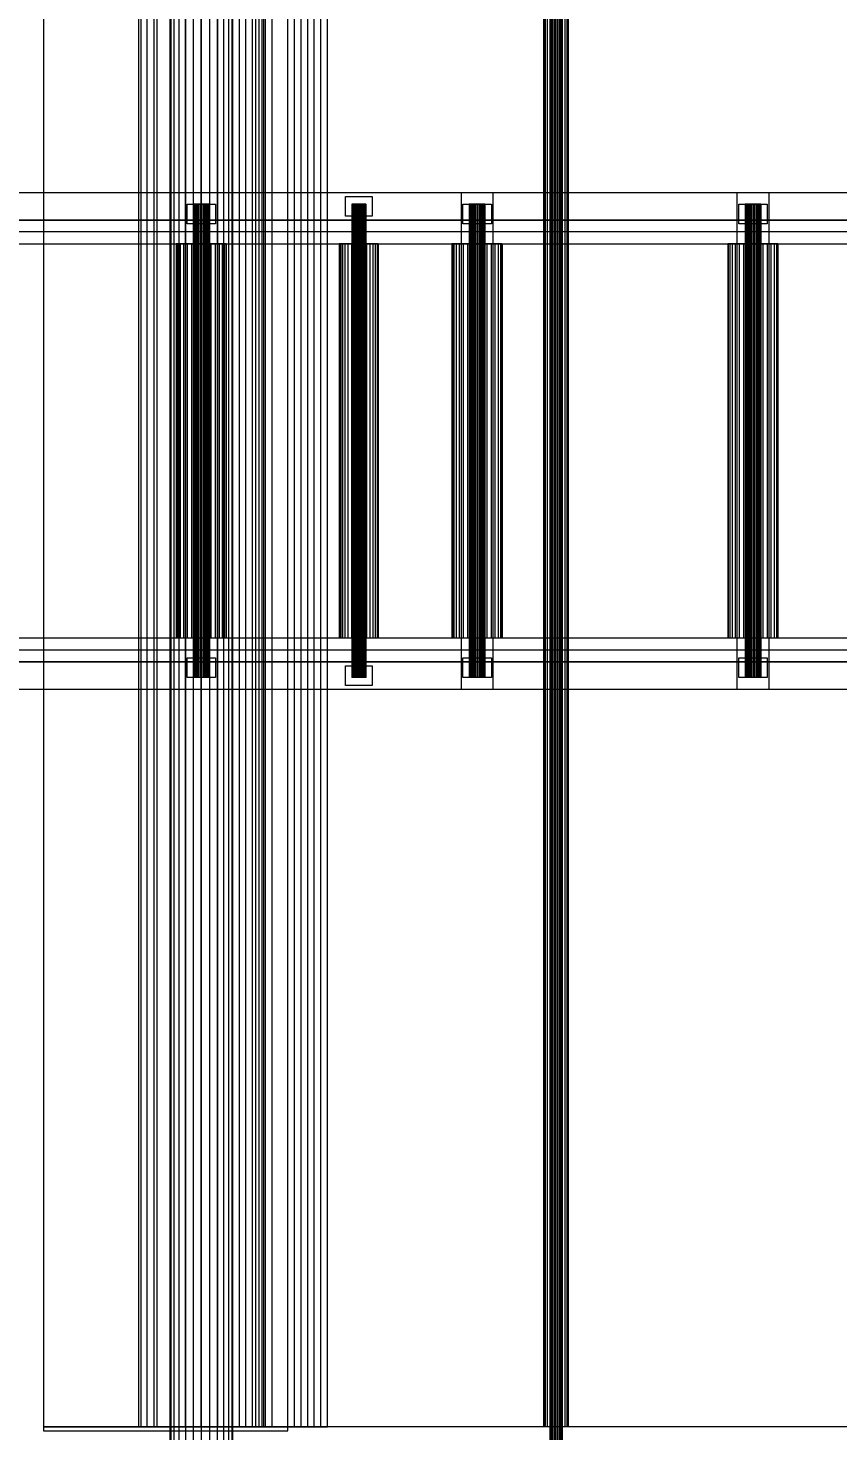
# Model space of a CAD drawing. Header units: millimetres. Extents: x -191664 to 191490, y -197311 to 10263.
# Drawn here: x 1335 to 2362, y -131955 to -130177 of the extents above; entities that cross this region are included whole.
import ezdxf

# ---------------------------------------------------------------- set-up
doc = ezdxf.new("R2010")
doc.units = ezdxf.units.MM
doc.layers.add('DET_secador_superior', color=7, linetype='Continuous', lineweight=0)
doc.layers.add('R15_COTAS_TRANSPORTE_P', color=1, linetype='Continuous', lineweight=0)
doc.dimstyles.new('PLANTA_20', dxfattribs={"dimtxt": 50, "dimasz": 30, "dimexe": 30, "dimexo": 16, "dimgap": 20, "dimtad": 1, "dimtih": 1, "dimtoh": 1, "dimdec": 1, "dimzin": 0, "dimdsep": 46, "dimcen": 0.09, "dimadec": 0, "dimazin": 0, "dimtfac": 1, "dimtdec": 4, "dimtofl": 0, "dimtmove": 0, "dimatfit": 3, "dimfxl": 1, "dimtolj": 1, "dimtzin": 0, "dimarcsym": 0})

# ---------------------------------------------------------------- blocks, each defined once
blk = doc.blocks.new('*D133')
at = {"layer": 'Defpoints', "color": 0, "transparency": 16777216}
for p in [(439.7, -194148), (217.9, -194406.1), (-500, -194490), (-500, -194490), (500, -194490)]:
    blk.add_point(p, dxfattribs=at)
at = {"layer": 'R15_COTAS_TRANSPORTE_P', "color": 0, "lineweight": -2, "transparency": 16777216}
blk.add_arc((-500, -194490), 722.8, 2.3783, 17.6217, dxfattribs=at)
at = {"layer": 'R15_COTAS_TRANSPORTE_P', "color": 0, "transparency": 16777216}
for points in [[(184.1, -194272.8), (193.6, -194269.6), (179.2, -194242.8)], [(227.1, -194459.9), (217.2, -194460.1), (222.8, -194490)]]:
    blk.add_solid(points, dxfattribs=at)

msp = doc.modelspace()

# ---------------------------------------------------------------- linework, layer by layer
at = {"layer": 'DET_secador_superior', "color": 253, "true_color": 0xa4b0b5}
for p, q in [((1514.71, -129340), (1514.71, -132060)), ((1516.08, -129340), (1516.08, -132060)), ((1520.07, -129340), (1520.07, -132060)), ((1526.43, -129340), (1526.43, -132060)), ((1534.71, -129340), (1534.71, -132060)), ((1544.36, -129340), (1544.36, -132060)), ((1554.71, -129340), (1554.71, -132060)), ((1565.06, -129340), (1565.06, -132060)), ((1574.71, -129340), (1574.71, -132060)), ((1583, -129340), (1583, -132060)), ((1589.35, -129340), (1589.35, -132060)), ((1593.35, -129340), (1593.35, -132060)), ((1594.71, -132060), (1594.71, -129340)), ((1996.71, -129380), (1996.71, -132020)), ((1996.98, -129380), (1996.98, -132020)), ((1997.78, -129380), (1997.78, -132020)), ((1999.06, -129380), (1999.06, -132020)), ((2000.71, -129380), (2000.71, -132020)), ((2002.64, -129380), (2002.64, -132020)), ((2004.71, -129380), (2004.71, -132020)), ((2006.78, -129380), (2006.78, -132020)), ((2008.71, -129380), (2008.71, -132020)), ((2010.37, -129380), (2010.37, -132020)), ((2011.64, -129380), (2011.64, -132020)), ((2012.44, -129380), (2012.44, -132020)), ((2012.71, -132020), (2012.71, -129380)), ((1475.21, -129450), (1475.21, -131950)), ((1477.92, -129450), (1477.92, -131950)), ((1485.86, -129450), (1485.86, -131950)), ((1498.5, -129450), (1498.5, -131950)), ((1514.96, -129450), (1514.96, -131950)), ((1534.14, -129450), (1534.14, -131950)), ((1575.29, -129450), (1575.29, -131950)), ((1594.46, -129450), (1594.46, -131950)), ((1610.93, -129450), (1610.93, -131950)), ((1623.56, -129450), (1623.56, -131950)), ((1631.5, -129450), (1631.5, -131950)), ((1634.21, -131950), (1634.21, -129450)), ((1988.71, -129450), (1988.71, -131950)), ((1989.26, -129450), (1989.26, -131950)), ((1990.86, -129450), (1990.86, -131950)), ((1993.4, -129450), (1993.4, -131950)), ((1996.71, -129450), (1996.71, -131950)), ((2000.57, -129450), (2000.57, -131950)), ((2004.71, -129450), (2004.71, -131950)), ((2008.85, -129450), (2008.85, -131950)), ((2012.71, -129450), (2012.71, -131950)), ((2016.03, -129450), (2016.03, -131950)), ((2018.57, -129450), (2018.57, -131950)), ((2020.17, -129450), (2020.17, -131950)), ((2020.71, -131950), (2020.71, -129450)), ((1477.92, -131950), (1475.21, -131950)), ((1485.86, -131950), (1477.92, -131950)), ((1498.5, -131950), (1485.86, -131950)), ((1514.96, -131950), (1498.5, -131950)), ((1534.14, -131950), (1514.96, -131950)), ((1554.71, -131950), (1534.14, -131950)), ((1575.29, -131950), (1554.71, -131950)), ((1594.46, -131950), (1575.29, -131950)), ((1610.93, -131950), (1594.46, -131950)), ((1623.56, -131950), (1610.93, -131950)), ((1631.5, -131950), (1623.56, -131950)), ((1634.21, -131950), (1631.5, -131950)), ((1989.26, -131950), (1988.71, -131950)), ((1990.86, -131950), (1989.26, -131950)), ((1993.4, -131950), (1990.86, -131950)), ((1996.71, -131950), (1993.4, -131950)), ((2000.57, -131950), (1996.71, -131950)), ((2004.71, -131950), (2000.57, -131950)), ((2008.85, -131950), (2004.71, -131950)), ((2012.71, -131950), (2008.85, -131950)), ((2016.03, -131950), (2012.71, -131950)), ((2018.57, -131950), (2016.03, -131950)), ((2020.17, -131950), (2018.57, -131950)), ((2020.71, -131950), (2020.17, -131950))]:
    msp.add_line(p, q, dxfattribs=at)
at = {"layer": 'DET_secador_superior', "color": 253, "true_color": 0xa8b3b5}
for p, q in [((1354.71, -129450), (1354.71, -131950)), ((1494.71, -129450), (1494.71, -131950)), ((1594.71, -131950), (1594.71, -129450)), ((1664.71, -131950), (1664.71, -129450)), ((1354.71, -131950), (1594.71, -131950)), ((1354.71, -131950), (1354.71, -131955)), ((1494.71, -131950), (1354.71, -131950)), ((1354.71, -131950), (1664.71, -131950)), ((1354.71, -131955), (1594.71, -131955)), ((1354.71, -131955), (1664.71, -131955)), ((1594.71, -131955), (1594.71, -131950)), ((1664.71, -131955), (1664.71, -131950))]:
    msp.add_line(p, q, dxfattribs=at)
at = {"layer": 'DET_secador_superior', "color": 8, "true_color": 0x727f77}
for p, q in [((1554.71, -131950), (1554.71, -129450)), ((20654.71, -131950), (1554.71, -131950))]:
    msp.add_line(p, q, dxfattribs=at)
at = {"layer": 'DET_secador_superior', "color": 9, "true_color": 0xc7cdbf}
for p, q in [((1603.05, -131950), (1603.05, -129450)), ((1611.38, -131950), (1611.38, -129450)), ((1619.71, -131950), (1619.71, -129450)), ((1628.05, -131950), (1628.05, -129450)), ((1636.38, -131950), (1636.38, -129450)), ((1644.71, -131950), (1644.71, -129450)), ((1673.05, -131950), (1673.05, -129450)), ((1681.38, -131950), (1681.38, -129450)), ((1689.71, -131950), (1689.71, -129450)), ((1698.05, -131950), (1698.05, -129450)), ((1706.38, -131950), (1706.38, -129450)), ((1714.71, -131950), (1714.71, -129450)), ((1594.71, -131950), (1603.05, -131950)), ((1603.05, -131950), (1611.38, -131950)), ((1611.38, -131950), (1619.71, -131950)), ((1619.71, -131950), (1628.05, -131950)), ((1628.05, -131950), (1636.38, -131950)), ((1636.38, -131950), (1644.71, -131950)), ((1664.71, -131950), (1673.05, -131950)), ((1673.05, -131950), (1681.38, -131950)), ((1681.38, -131950), (1689.71, -131950)), ((1689.71, -131950), (1698.05, -131950)), ((1698.05, -131950), (1706.38, -131950)), ((1706.38, -131950), (1714.71, -131950))]:
    msp.add_line(p, q, dxfattribs=at)
at = {"layer": 'DET_secador_superior', "color": 157, "true_color": 0x435b68}
for p, q in [((1004.71, -130385), (3672.6, -130385)), ((3672.6, -130420), (1004.71, -130420)), ((1004.71, -130980), (3672.6, -130980)), ((3672.6, -131015), (1004.71, -131015))]:
    msp.add_line(p, q, dxfattribs=at)
at = {"layer": 'DET_secador_superior', "color": 253, "true_color": 0xa6b3ba}
for p, q in [((1534.71, -131015), (1534.71, -130385)), ((1534.71, -130385), (1574.71, -130385)), ((1574.71, -130385), (1574.71, -131015)), ((1737.71, -130415), (1737.71, -130390)), ((1737.71, -130390), (1771.71, -130390)), ((1771.71, -130390), (1771.71, -130415)), ((1884.71, -131015), (1884.71, -130385)), ((1884.71, -130385), (1924.71, -130385)), ((1924.71, -130385), (1924.71, -131015)), ((2234.71, -131015), (2234.71, -130385)), ((2234.71, -130385), (2274.71, -130385)), ((2274.71, -130385), (2274.71, -131015)), ((1536.71, -130425), (1536.71, -130400)), ((1536.71, -130400), (1572.71, -130400)), ((1572.71, -130400), (1572.71, -130425)), ((1886.71, -130425), (1886.71, -130400)), ((1886.71, -130400), (1922.71, -130400)), ((1922.71, -130400), (1922.71, -130425)), ((2236.71, -130425), (2236.71, -130400)), ((2236.71, -130400), (2272.71, -130400)), ((2272.71, -130400), (2272.71, -130425)), ((1572.71, -130425), (1536.71, -130425)), ((1771.71, -130415), (1737.71, -130415)), ((1922.71, -130425), (1886.71, -130425)), ((2272.71, -130425), (2236.71, -130425)), ((1536.71, -131000), (1536.71, -130975)), ((1536.71, -130975), (1572.71, -130975)), ((1572.71, -130975), (1572.71, -131000)), ((1886.71, -131000), (1886.71, -130975)), ((1886.71, -130975), (1922.71, -130975)), ((1922.71, -130975), (1922.71, -131000)), ((2236.71, -131000), (2236.71, -130975)), ((2236.71, -130975), (2272.71, -130975)), ((2272.71, -130975), (2272.71, -131000)), ((1737.71, -131010), (1737.71, -130985)), ((1737.71, -130985), (1771.71, -130985)), ((1771.71, -130985), (1771.71, -131010)), ((1574.71, -131015), (1534.71, -131015)), ((1572.71, -131000), (1536.71, -131000)), ((1771.71, -131010), (1737.71, -131010)), ((1924.71, -131015), (1884.71, -131015)), ((1922.71, -131000), (1886.71, -131000)), ((2274.71, -131015), (2234.71, -131015)), ((2272.71, -131000), (2236.71, -131000))]:
    msp.add_line(p, q, dxfattribs=at)
at = {"layer": 'DET_secador_superior', "color": 253, "true_color": 0xa8b4b9}
for p, q in [((1544.9, -130400), (1544.71, -130400)), ((1544.71, -130400), (1544.71, -131000)), ((1545.47, -130400), (1544.9, -130400)), ((1544.9, -130400), (1544.9, -131000)), ((1546.4, -130400), (1545.47, -130400)), ((1545.47, -130400), (1545.47, -131000)), ((1547.64, -130400), (1546.4, -130400)), ((1546.4, -130400), (1546.4, -131000)), ((1549.16, -130400), (1547.64, -130400)), ((1547.64, -130400), (1547.64, -131000)), ((1550.89, -130400), (1549.16, -130400)), ((1549.16, -130400), (1549.16, -131000)), ((1552.76, -130400), (1550.89, -130400)), ((1550.89, -130400), (1550.89, -131000)), ((1554.71, -130400), (1552.76, -130400)), ((1552.76, -130400), (1552.76, -131000)), ((1556.66, -130400), (1554.71, -130400)), ((1554.71, -130400), (1554.71, -131000)), ((1558.54, -130400), (1556.66, -130400)), ((1556.66, -130400), (1556.66, -131000)), ((1560.27, -130400), (1558.54, -130400)), ((1558.54, -130400), (1558.54, -131000)), ((1561.78, -130400), (1560.27, -130400)), ((1560.27, -130400), (1560.27, -131000)), ((1563.03, -130400), (1561.78, -130400)), ((1561.78, -130400), (1561.78, -131000)), ((1563.95, -130400), (1563.03, -130400)), ((1563.03, -130400), (1563.03, -131000)), ((1564.52, -130400), (1563.95, -130400)), ((1563.95, -130400), (1563.95, -131000)), ((1564.52, -130400), (1564.71, -130400)), ((1564.52, -130400), (1564.52, -131000)), ((1564.71, -131000), (1564.71, -130400)), ((1745.89, -130400), (1745.71, -130400)), ((1745.71, -130400), (1745.71, -131000)), ((1746.4, -130400), (1745.89, -130400)), ((1745.89, -130400), (1745.89, -131000)), ((1747.23, -130400), (1746.4, -130400)), ((1746.4, -130400), (1746.4, -131000)), ((1748.35, -130400), (1747.23, -130400)), ((1747.23, -130400), (1747.23, -131000)), ((1749.71, -130400), (1748.35, -130400)), ((1748.35, -130400), (1748.35, -131000)), ((1751.27, -130400), (1749.71, -130400)), ((1749.71, -130400), (1749.71, -131000)), ((1752.96, -130400), (1751.27, -130400)), ((1751.27, -130400), (1751.27, -131000)), ((1754.71, -130400), (1752.96, -130400)), ((1752.96, -130400), (1752.96, -131000)), ((1756.47, -130400), (1754.71, -130400)), ((1754.71, -130400), (1754.71, -131000)), ((1758.16, -130400), (1756.47, -130400)), ((1756.47, -130400), (1756.47, -131000)), ((1759.71, -130400), (1758.16, -130400)), ((1758.16, -130400), (1758.16, -131000)), ((1761.08, -130400), (1759.71, -130400)), ((1759.71, -130400), (1759.71, -131000)), ((1762.2, -130400), (1761.08, -130400)), ((1761.08, -130400), (1761.08, -131000)), ((1763.03, -130400), (1762.2, -130400)), ((1762.2, -130400), (1762.2, -131000)), ((1763.54, -130400), (1763.03, -130400)), ((1763.03, -130400), (1763.03, -131000)), ((1763.54, -130400), (1763.71, -130400)), ((1763.54, -130400), (1763.54, -131000)), ((1763.71, -131000), (1763.71, -130400)), ((1894.9, -130400), (1894.71, -130400)), ((1894.71, -130400), (1894.71, -131000)), ((1895.47, -130400), (1894.9, -130400)), ((1894.9, -130400), (1894.9, -131000)), ((1896.4, -130400), (1895.47, -130400)), ((1895.47, -130400), (1895.47, -131000)), ((1897.64, -130400), (1896.4, -130400)), ((1896.4, -130400), (1896.4, -131000)), ((1899.16, -130400), (1897.64, -130400)), ((1897.64, -130400), (1897.64, -131000)), ((1900.89, -130400), (1899.16, -130400)), ((1899.16, -130400), (1899.16, -131000)), ((1902.76, -130400), (1900.89, -130400)), ((1900.89, -130400), (1900.89, -131000)), ((1904.71, -130400), (1902.76, -130400)), ((1902.76, -130400), (1902.76, -131000)), ((1906.66, -130400), (1904.71, -130400)), ((1904.71, -130400), (1904.71, -131000)), ((1908.54, -130400), (1906.66, -130400)), ((1906.66, -130400), (1906.66, -131000)), ((1910.27, -130400), (1908.54, -130400)), ((1908.54, -130400), (1908.54, -131000)), ((1911.78, -130400), (1910.27, -130400)), ((1910.27, -130400), (1910.27, -131000)), ((1913.03, -130400), (1911.78, -130400)), ((1911.78, -130400), (1911.78, -131000)), ((1913.95, -130400), (1913.03, -130400)), ((1913.03, -130400), (1913.03, -131000)), ((1914.52, -130400), (1913.95, -130400)), ((1913.95, -130400), (1913.95, -131000)), ((1914.52, -130400), (1914.71, -130400)), ((1914.52, -130400), (1914.52, -131000)), ((1914.71, -131000), (1914.71, -130400)), ((2244.9, -130400), (2244.71, -130400)), ((2244.71, -130400), (2244.71, -131000)), ((2245.47, -130400), (2244.9, -130400)), ((2244.9, -130400), (2244.9, -131000)), ((2246.4, -130400), (2245.47, -130400)), ((2245.47, -130400), (2245.47, -131000)), ((2247.64, -130400), (2246.4, -130400)), ((2246.4, -130400), (2246.4, -131000)), ((2249.16, -130400), (2247.64, -130400)), ((2247.64, -130400), (2247.64, -131000)), ((2250.89, -130400), (2249.16, -130400)), ((2249.16, -130400), (2249.16, -131000)), ((2252.76, -130400), (2250.89, -130400)), ((2250.89, -130400), (2250.89, -131000)), ((2254.71, -130400), (2252.76, -130400)), ((2252.76, -130400), (2252.76, -131000)), ((2256.66, -130400), (2254.71, -130400)), ((2254.71, -130400), (2254.71, -131000)), ((2258.54, -130400), (2256.66, -130400)), ((2256.66, -130400), (2256.66, -131000)), ((2260.27, -130400), (2258.54, -130400)), ((2258.54, -130400), (2258.54, -131000)), ((2261.78, -130400), (2260.27, -130400)), ((2260.27, -130400), (2260.27, -131000)), ((2263.03, -130400), (2261.78, -130400)), ((2261.78, -130400), (2261.78, -131000)), ((2263.95, -130400), (2263.03, -130400)), ((2263.03, -130400), (2263.03, -131000)), ((2264.52, -130400), (2263.95, -130400)), ((2263.95, -130400), (2263.95, -131000)), ((2264.52, -130400), (2264.71, -130400)), ((2264.52, -130400), (2264.52, -131000)), ((2264.71, -131000), (2264.71, -130400)), ((1523.33, -130450), (1522.71, -130450)), ((1522.71, -130450), (1522.71, -130950)), ((1525.15, -130450), (1523.33, -130450)), ((1523.33, -130450), (1523.33, -130950)), ((1528.11, -130450), (1525.15, -130450)), ((1525.15, -130450), (1525.15, -130950)), ((1532.08, -130450), (1528.11, -130450)), ((1528.11, -130450), (1528.11, -130950)), ((1536.93, -130450), (1532.08, -130450)), ((1532.08, -130450), (1532.08, -130950)), ((1542.47, -130450), (1536.93, -130450)), ((1536.93, -130450), (1536.93, -130950)), ((1548.47, -130450), (1542.47, -130450)), ((1542.47, -130450), (1542.47, -130950)), ((1554.71, -130450), (1548.47, -130450)), ((1548.47, -130450), (1548.47, -130950)), ((1560.96, -130450), (1554.71, -130450)), ((1554.71, -130450), (1554.71, -130950)), ((1566.96, -130450), (1560.96, -130450)), ((1560.96, -130450), (1560.96, -130950)), ((1572.49, -130450), (1566.96, -130450)), ((1566.96, -130450), (1566.96, -130950)), ((1577.34, -130450), (1572.49, -130450)), ((1572.49, -130450), (1572.49, -130950)), ((1581.32, -130450), (1577.34, -130450)), ((1577.34, -130450), (1577.34, -130950)), ((1584.28, -130450), (1581.32, -130450)), ((1581.32, -130450), (1581.32, -130950)), ((1586.1, -130450), (1584.28, -130450)), ((1584.28, -130450), (1584.28, -130950)), ((1586.1, -130450), (1586.71, -130450)), ((1586.1, -130450), (1586.1, -130950)), ((1586.71, -130950), (1586.71, -130450)), ((1730.19, -130450), (1729.71, -130450)), ((1729.71, -130450), (1729.71, -130950)), ((1731.62, -130450), (1730.19, -130450)), ((1730.19, -130450), (1730.19, -130950)), ((1733.93, -130450), (1731.62, -130450)), ((1731.62, -130450), (1731.62, -130950)), ((1737.03, -130450), (1733.93, -130450)), ((1733.93, -130450), (1733.93, -130950)), ((1740.82, -130450), (1737.03, -130450)), ((1737.03, -130450), (1737.03, -130950)), ((1745.15, -130450), (1740.82, -130450)), ((1740.82, -130450), (1740.82, -130950)), ((1749.83, -130450), (1745.15, -130450)), ((1745.15, -130450), (1745.15, -130950)), ((1754.71, -130450), (1749.83, -130450)), ((1749.83, -130450), (1749.83, -130950)), ((1759.59, -130450), (1754.71, -130450)), ((1754.71, -130450), (1754.71, -130950)), ((1764.28, -130450), (1759.59, -130450)), ((1759.59, -130450), (1759.59, -130950)), ((1768.6, -130450), (1764.28, -130450)), ((1764.28, -130450), (1764.28, -130950)), ((1772.39, -130450), (1768.6, -130450)), ((1768.6, -130450), (1768.6, -130950)), ((1775.5, -130450), (1772.39, -130450)), ((1772.39, -130450), (1772.39, -130950)), ((1777.81, -130450), (1775.5, -130450)), ((1775.5, -130450), (1775.5, -130950)), ((1779.23, -130450), (1777.81, -130450)), ((1777.81, -130450), (1777.81, -130950)), ((1779.23, -130450), (1779.71, -130450)), ((1779.23, -130450), (1779.23, -130950)), ((1779.71, -130950), (1779.71, -130450)), ((1873.33, -130450), (1872.71, -130450)), ((1872.71, -130450), (1872.71, -130950)), ((1875.15, -130450), (1873.33, -130450)), ((1873.33, -130450), (1873.33, -130950)), ((1878.11, -130450), (1875.15, -130450)), ((1875.15, -130450), (1875.15, -130950)), ((1882.08, -130450), (1878.11, -130450)), ((1878.11, -130450), (1878.11, -130950)), ((1886.93, -130450), (1882.08, -130450)), ((1882.08, -130450), (1882.08, -130950)), ((1892.47, -130450), (1886.93, -130450)), ((1886.93, -130450), (1886.93, -130950)), ((1898.47, -130450), (1892.47, -130450)), ((1892.47, -130450), (1892.47, -130950)), ((1904.71, -130450), (1898.47, -130450)), ((1898.47, -130450), (1898.47, -130950)), ((1910.96, -130450), (1904.71, -130450)), ((1904.71, -130450), (1904.71, -130950)), ((1916.96, -130450), (1910.96, -130450)), ((1910.96, -130450), (1910.96, -130950)), ((1922.49, -130450), (1916.96, -130450)), ((1916.96, -130450), (1916.96, -130950)), ((1927.34, -130450), (1922.49, -130450)), ((1922.49, -130450), (1922.49, -130950)), ((1931.32, -130450), (1927.34, -130450)), ((1927.34, -130450), (1927.34, -130950)), ((1934.28, -130450), (1931.32, -130450)), ((1931.32, -130450), (1931.32, -130950)), ((1936.1, -130450), (1934.28, -130450)), ((1934.28, -130450), (1934.28, -130950)), ((1936.1, -130450), (1936.71, -130450)), ((1936.1, -130450), (1936.1, -130950)), ((1936.71, -130950), (1936.71, -130450)), ((2223.33, -130450), (2222.71, -130450)), ((2222.71, -130450), (2222.71, -130950)), ((2225.15, -130450), (2223.33, -130450)), ((2223.33, -130450), (2223.33, -130950)), ((2228.11, -130450), (2225.15, -130450)), ((2225.15, -130450), (2225.15, -130950)), ((2232.08, -130450), (2228.11, -130450)), ((2228.11, -130450), (2228.11, -130950)), ((2236.93, -130450), (2232.08, -130450)), ((2232.08, -130450), (2232.08, -130950)), ((2242.47, -130450), (2236.93, -130450)), ((2236.93, -130450), (2236.93, -130950)), ((2248.47, -130450), (2242.47, -130450)), ((2242.47, -130450), (2242.47, -130950)), ((2254.71, -130450), (2248.47, -130450)), ((2248.47, -130450), (2248.47, -130950)), ((2260.96, -130450), (2254.71, -130450)), ((2254.71, -130450), (2254.71, -130950)), ((2266.96, -130450), (2260.96, -130450)), ((2260.96, -130450), (2260.96, -130950)), ((2272.49, -130450), (2266.96, -130450)), ((2266.96, -130450), (2266.96, -130950)), ((2277.34, -130450), (2272.49, -130450)), ((2272.49, -130450), (2272.49, -130950)), ((2281.32, -130450), (2277.34, -130450)), ((2277.34, -130450), (2277.34, -130950)), ((2284.28, -130450), (2281.32, -130450)), ((2281.32, -130450), (2281.32, -130950)), ((2286.1, -130450), (2284.28, -130450)), ((2284.28, -130450), (2284.28, -130950)), ((2286.1, -130450), (2286.71, -130450)), ((2286.1, -130450), (2286.1, -130950)), ((2286.71, -130950), (2286.71, -130450)), ((1523.33, -130950), (1522.71, -130950)), ((1525.15, -130950), (1523.33, -130950)), ((1528.11, -130950), (1525.15, -130950)), ((1532.08, -130950), (1528.11, -130950)), ((1536.93, -130950), (1532.08, -130950)), ((1542.47, -130950), (1536.93, -130950)), ((1548.47, -130950), (1542.47, -130950)), ((1554.71, -130950), (1548.47, -130950)), ((1560.96, -130950), (1554.71, -130950)), ((1566.96, -130950), (1560.96, -130950)), ((1572.49, -130950), (1566.96, -130950)), ((1577.34, -130950), (1572.49, -130950)), ((1581.32, -130950), (1577.34, -130950)), ((1584.28, -130950), (1581.32, -130950)), ((1586.1, -130950), (1584.28, -130950)), ((1586.71, -130950), (1586.1, -130950)), ((1730.19, -130950), (1729.71, -130950)), ((1731.62, -130950), (1730.19, -130950)), ((1733.93, -130950), (1731.62, -130950)), ((1737.03, -130950), (1733.93, -130950)), ((1740.82, -130950), (1737.03, -130950)), ((1745.15, -130950), (1740.82, -130950)), ((1749.83, -130950), (1745.15, -130950)), ((1754.71, -130950), (1749.83, -130950)), ((1759.59, -130950), (1754.71, -130950)), ((1764.28, -130950), (1759.59, -130950)), ((1768.6, -130950), (1764.28, -130950)), ((1772.39, -130950), (1768.6, -130950)), ((1775.5, -130950), (1772.39, -130950)), ((1777.81, -130950), (1775.5, -130950)), ((1779.23, -130950), (1777.81, -130950)), ((1779.71, -130950), (1779.23, -130950)), ((1873.33, -130950), (1872.71, -130950)), ((1875.15, -130950), (1873.33, -130950)), ((1878.11, -130950), (1875.15, -130950)), ((1882.08, -130950), (1878.11, -130950)), ((1886.93, -130950), (1882.08, -130950)), ((1892.47, -130950), (1886.93, -130950)), ((1898.47, -130950), (1892.47, -130950)), ((1904.71, -130950), (1898.47, -130950)), ((1910.96, -130950), (1904.71, -130950)), ((1916.96, -130950), (1910.96, -130950)), ((1922.49, -130950), (1916.96, -130950)), ((1927.34, -130950), (1922.49, -130950)), ((1931.32, -130950), (1927.34, -130950)), ((1934.28, -130950), (1931.32, -130950)), ((1936.1, -130950), (1934.28, -130950)), ((1936.71, -130950), (1936.1, -130950)), ((2223.33, -130950), (2222.71, -130950)), ((2225.15, -130950), (2223.33, -130950)), ((2228.11, -130950), (2225.15, -130950)), ((2232.08, -130950), (2228.11, -130950)), ((2236.93, -130950), (2232.08, -130950)), ((2242.47, -130950), (2236.93, -130950)), ((2248.47, -130950), (2242.47, -130950)), ((2254.71, -130950), (2248.47, -130950)), ((2260.96, -130950), (2254.71, -130950)), ((2266.96, -130950), (2260.96, -130950)), ((2272.49, -130950), (2266.96, -130950)), ((2277.34, -130950), (2272.49, -130950)), ((2281.32, -130950), (2277.34, -130950)), ((2284.28, -130950), (2281.32, -130950)), ((2286.1, -130950), (2284.28, -130950)), ((2286.71, -130950), (2286.1, -130950)), ((1544.9, -131000), (1544.71, -131000)), ((1545.47, -131000), (1544.9, -131000)), ((1546.4, -131000), (1545.47, -131000)), ((1547.64, -131000), (1546.4, -131000)), ((1549.16, -131000), (1547.64, -131000)), ((1550.89, -131000), (1549.16, -131000)), ((1552.76, -131000), (1550.89, -131000)), ((1554.71, -131000), (1552.76, -131000)), ((1556.66, -131000), (1554.71, -131000)), ((1558.54, -131000), (1556.66, -131000)), ((1560.27, -131000), (1558.54, -131000)), ((1561.78, -131000), (1560.27, -131000)), ((1563.03, -131000), (1561.78, -131000)), ((1563.95, -131000), (1563.03, -131000)), ((1564.52, -131000), (1563.95, -131000)), ((1564.71, -131000), (1564.52, -131000)), ((1745.89, -131000), (1745.71, -131000)), ((1746.4, -131000), (1745.89, -131000)), ((1747.23, -131000), (1746.4, -131000)), ((1748.35, -131000), (1747.23, -131000)), ((1749.71, -131000), (1748.35, -131000)), ((1751.27, -131000), (1749.71, -131000)), ((1752.96, -131000), (1751.27, -131000)), ((1754.71, -131000), (1752.96, -131000)), ((1756.47, -131000), (1754.71, -131000)), ((1758.16, -131000), (1756.47, -131000)), ((1759.71, -131000), (1758.16, -131000)), ((1761.08, -131000), (1759.71, -131000)), ((1762.2, -131000), (1761.08, -131000)), ((1763.03, -131000), (1762.2, -131000)), ((1763.54, -131000), (1763.03, -131000)), ((1763.71, -131000), (1763.54, -131000)), ((1894.9, -131000), (1894.71, -131000)), ((1895.47, -131000), (1894.9, -131000)), ((1896.4, -131000), (1895.47, -131000)), ((1897.64, -131000), (1896.4, -131000)), ((1899.16, -131000), (1897.64, -131000)), ((1900.89, -131000), (1899.16, -131000)), ((1902.76, -131000), (1900.89, -131000)), ((1904.71, -131000), (1902.76, -131000)), ((1906.66, -131000), (1904.71, -131000)), ((1908.54, -131000), (1906.66, -131000)), ((1910.27, -131000), (1908.54, -131000)), ((1911.78, -131000), (1910.27, -131000)), ((1913.03, -131000), (1911.78, -131000)), ((1913.95, -131000), (1913.03, -131000)), ((1914.52, -131000), (1913.95, -131000)), ((1914.71, -131000), (1914.52, -131000)), ((2244.9, -131000), (2244.71, -131000)), ((2245.47, -131000), (2244.9, -131000)), ((2246.4, -131000), (2245.47, -131000)), ((2247.64, -131000), (2246.4, -131000)), ((2249.16, -131000), (2247.64, -131000)), ((2250.89, -131000), (2249.16, -131000)), ((2252.76, -131000), (2250.89, -131000)), ((2254.71, -131000), (2252.76, -131000)), ((2256.66, -131000), (2254.71, -131000)), ((2258.54, -131000), (2256.66, -131000)), ((2260.27, -131000), (2258.54, -131000)), ((2261.78, -131000), (2260.27, -131000)), ((2263.03, -131000), (2261.78, -131000)), ((2263.95, -131000), (2263.03, -131000)), ((2264.52, -131000), (2263.95, -131000)), ((2264.71, -131000), (2264.52, -131000))]:
    msp.add_line(p, q, dxfattribs=at)
at = {"layer": 'DET_secador_superior', "color": 253, "true_color": 0x97a8b0}
for p, q in [((654.71, -130420), (3522.6, -130420)), ((3522.6, -130435), (654.71, -130435)), ((654.71, -130965), (3522.6, -130965)), ((3522.6, -130980), (654.71, -130980))]:
    msp.add_line(p, q, dxfattribs=at)
at = {"layer": 'DET_secador_superior', "color": 139, "true_color": 0x345148}
for p, q in [((604.71, -130450), (3572.6, -130450)), ((3572.6, -130950), (604.71, -130950))]:
    msp.add_line(p, q, dxfattribs=at)

# ---------------------------------------------------------------- dimensions: what is measured, and where the dimension line sits
at = {"layer": 'R15_COTAS_TRANSPORTE_P'}
dim = msp.add_angular_dim_2l(base=(217.89, -194406.09), line1=((-500, -194490), (500, -194490)), line2=((-500, -194490), (439.69, -194147.98)), dimstyle='PLANTA_20', dxfattribs=at)
dim.commit()
dim.dimension.update_dxf_attribs({"geometry": '*D133', "text_midpoint": (191490.46, -33543.69)})

doc.saveas('drawing.dxf')
